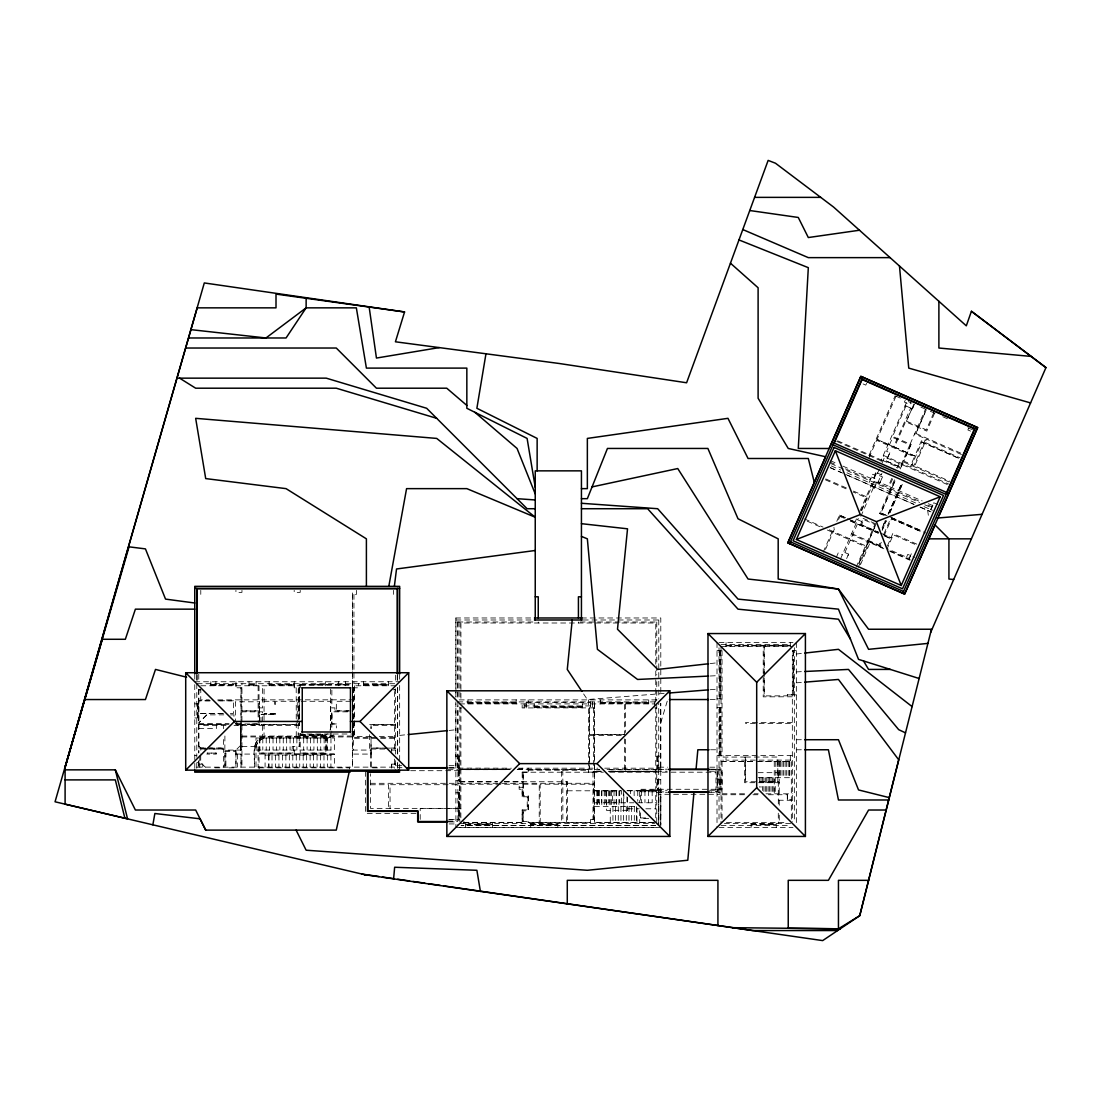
<?xml version="1.0" encoding="UTF-8"?>
<svg xmlns="http://www.w3.org/2000/svg" width="1101" height="1101" viewBox="0 0 1101 1101"><rect width="100%" height="100%" fill="white"/><g stroke="black" fill="none" stroke-linecap="round" stroke-linejoin="round"><path stroke-width="0.75" stroke-dasharray="5 3.75" d="M331.814 736.046L331.841 711.838L350.944 711.838M352.458 735.991L352.485 711.893L352.513 736.046M370.954 767.136L370.982 754.075M384.772 749.052L370.996 749.024L370.996 768.14L370.996 767.136M455.855 765.677L455.869 703.842M455.869 696.974L455.897 617.978L532.733 617.978M457.865 767.686L457.878 705.865M457.878 697.277L457.906 619.987L457.906 697.084M658.728 822.13L658.756 792.293L658.728 825.447L658.728 701.901M660.738 824.14L660.793 794.303M526.154 707.929L526.168 703.911M255.996 748.047C255.817 742.666 260.689 737.863 266.043 737.959L327.864 737.89L331.635 736.486L334.566 733.679M263.772 736.72C250.312 739.858 254.923 757.598 254.496 767.136M254.771 745.79L254.551 767.136M330.369 729.068L330.892 701.282L298.151 701.282M330.052 730.362L330.851 726.454M660.765 722.724L667.715 699.548M256.189 746.065L257.689 742.473M866.611 383.286L865.799 385.13L862.124 383.52M823.19 552.151L834.049 527.434M836.788 521.31L839.471 515.062L845.733 517.814M825.502 549.385L835.824 525.769M838.604 519.534L839.967 516.328L844.563 518.351M869.184 455.016L895.113 395.81M868.992 457.823L876.63 440.29L914.436 456.874L909.949 467.085L883.718 455.511L881.103 461.58M896.035 396.209L877.002 439.45L893.64 446.758L910.637 408.044M836.251 557.519L838.219 552.908L842.389 554.794M869.102 482.555L872.735 474.27L874.607 475.137L876.451 470.801M905.242 400.241L904.43 402.085L909.949 404.507L910.761 402.663M906.274 402.883L881.268 459.97L837.077 440.565M873.822 478.04L876.492 471.971M839.499 515.13L855.133 521.998L856.454 518.874M859.826 511.291L871.909 483.779M874.277 478.247L877.359 471.366M905.958 405.98L892.594 436.423L911.05 444.474L903.783 461.016M861.23 510.355L875.212 478.646L871.524 477.036M879.396 468.985L876.947 474.531L882.534 476.939L879.713 483.367L874.194 480.944M882.107 462.929L884.667 456.97L898.554 463.067L896.462 467.691M840.338 559.322L858.298 518.392M861.725 510.616L867.258 498.134L853.247 492.051M857.431 523.993L844.88 552.592L848.554 554.216L846.545 558.785L848.623 554.188L844.949 552.564M873.41 487.729L860.487 517.167L876.121 524.021L868.854 540.577M874.304 488.073L876.726 482.555L874.332 488.142L870.643 486.518M889.814 452.745L886.181 461.016L900.067 467.127L909.798 444.955L892.691 437.455L886.594 451.341L889.869 452.717L886.236 461.002L900.04 467.058M877.676 483.009L881.915 473.361M860.225 525.273L862.826 519.232L874.868 524.516L865.537 545.766L850.729 539.256M933.744 412.765L926.299 429.844L906.44 421.119L913.926 404.053L908.38 401.631M906.495 421.091L913.968 404.081M857.17 519.603L862.757 521.998L861.477 524.778L878.419 532.223M879.685 483.311L882.465 476.953M914.394 404.246L912.385 408.801L905.118 405.622L912.412 408.87L914.436 404.273M862.757 521.998L861.546 524.75L878.405 532.155M891.755 478.426L888.424 486.147L878.213 481.674M892.677 478.825L889.25 486.518L922.143 500.9M897.384 468.09L899.379 463.425L948.14 484.894M856.055 567.373L865.18 546.591L850.371 540.082M894.494 479.788L879.644 513.506L885.163 515.929M910.128 444.061L925.514 409.132M876.052 524.048L868.785 540.605L878.997 545.091L881.034 540.316M903.357 461.87L900.04 469.425L903.384 461.938L949.379 482.073M910.981 444.487L903.715 461.044L913.926 465.53L925.666 438.762L914.573 433.945M868.455 541.499L858.298 564.62L868.428 541.431L883.786 548.229M915.894 433.436L926.395 409.517L915.826 433.464L961.875 453.612M858.147 567.469L869.24 542.339L852.587 535.031M860.445 564.73L870.065 542.697L883.786 548.78M888.177 514.071L901.898 482.802M888.204 514.126L901.939 482.83M882.162 530.131L886.291 520.745L882.231 530.104M889.718 512.915L902.765 483.188L889.773 512.915M921.95 442.134L959.645 458.69L921.922 442.065L910.775 467.443L948.553 483.972M934.611 413.136L926.794 431.097L905.614 421.738L894.466 447.13L914.793 456.048L921.427 440.813L960.031 457.81M883.842 534.068L890.75 518.323M881.268 542.284L879.823 545.449L882.988 546.784M883.979 536.008L891.576 518.695L922.005 532.044M887.434 545.862L890.64 538.568L884.488 535.87M906.591 557.202L907.774 554.367L914.67 557.395M909.316 558.345L911.738 552.826L909.343 558.413L887.186 548.683L893.283 534.797L916.293 544.954M930.717 509.598L933.744 502.703M968.687 428.096L967.875 429.94L971.564 431.551M255.363 743.629L257.909 739.913M206.809 714.907L198.772 722.944L206.795 714.852L223.778 714.852M240.5 745.556L235.931 750.056L235.931 767.136M258.941 740.932L262.203 738.771L266.043 738M333.204 735.207L329.805 737.326L325.827 737.959M259.671 738.482L266.043 736.5L320.804 736.5L324.726 735.757L327.933 733.583L324.712 735.702L320.804 736.5M710.228 663.573L717.012 662.816M796.353 654.008L803.097 653.265M399.663 735.399L406.475 734.711M449.057 730.445L455.869 729.77M664.123 693.41L587.356 699.548L582.801 692.694M710.186 689.721L717.012 689.171M796.353 682.826L803.097 682.29M710.255 676L717.012 675.67M796.353 671.899L803.083 671.582M259.561 707.874L262.616 707.915L262.575 685.772M581.438 617.978L660.793 617.978L660.793 695.295M455.897 619.987L533.448 619.987M583.241 619.987L660.793 619.987M457.906 621.996L536.559 621.996M580.131 621.996L658.783 621.996M719.022 642.599L792.981 642.599M721.031 644.608L790.931 644.608M726.054 645.31L790.325 645.31M726.55 645.613L742.005 645.613M742.501 645.613L757.942 645.613M758.438 645.613L773.879 645.613M774.388 645.613L789.83 645.613M726.054 645.915L790.325 645.915M721.031 646.617L792.335 646.617M717.012 650.636L721.031 650.636M796.353 650.636L792.335 650.636L792.335 821.69M194.781 681.753L399.663 681.753M197.162 683.707L397.64 683.707M210.841 684.464L235.972 684.464M249.005 684.464L256.038 684.464M269.098 684.464L294.215 684.464M300.229 684.464L352.471 684.492M363.509 684.464L388.625 684.464M211.351 684.767L235.463 684.767M249.514 684.767L255.542 684.767M269.607 684.767L281.416 684.767M281.911 684.767L293.719 684.767M300.738 684.767L312.533 684.767M313.042 684.767L324.836 684.767M338.902 684.767L344.93 684.767M364.004 684.767L375.826 684.767M376.308 684.767L388.13 684.767M300.752 684.794L317.487 684.794M317.996 684.794L334.718 684.794M335.227 684.794L351.962 684.794M210.841 685.07L235.972 685.07M249.005 685.07L256.038 685.07M269.098 685.07L294.215 685.07M300.229 685.07L352.471 685.097M363.509 685.07L388.625 685.07M200.809 685.772L300.243 685.772M395.933 685.772L352.458 685.772L352.526 710.929M241.986 687.808L235.931 687.781L235.931 683.762M294.187 683.762L294.187 687.781L300.243 687.808L300.229 681.753M352.444 687.781L358.513 687.808L358.472 683.762M198.772 689.79L200.809 689.79L200.726 699.878L209.3 699.823M198.799 689.818L200.809 689.818M796.353 694.827L787.311 694.827L787.311 695.832L764.163 695.887L764.163 646.617L764.218 695.832M792.335 694.882L787.366 694.882L787.366 695.887M792.335 696.782L763.213 696.837L763.213 646.617M717.012 698.846L721.031 698.846M710.214 699.548L717.012 699.548M217.778 699.878L352.444 699.823M459.227 699.892L660.765 699.892M233.481 700.786L216.952 700.786L233.426 700.828L233.481 713.448L230.164 713.448L233.426 713.393M264.006 701.282L274.658 701.282L274.603 705.851L275.608 705.851L275.553 701.282L297.256 701.282L297.256 722.834M350.875 701.282L336.314 701.282L336.369 711.893M457.878 701.901L659.072 701.901M526.223 702.314L590.397 702.314M467.925 702.617L516.135 702.617M600.499 702.617L648.709 702.617M468.42 702.906L483.821 702.906M484.316 702.906L499.73 702.906M500.226 702.906L515.626 702.906M600.995 702.906L616.395 702.906M616.904 702.906L632.304 702.906M632.814 702.906L648.2 702.906M467.925 703.209L516.135 703.209M600.499 703.209L648.709 703.209M194.781 703.869L198.799 703.869M459.585 703.911L654.737 703.911M524.172 705.92L592.462 705.92M534.205 706.622L582.415 706.622M534.714 706.925L550.115 706.925M550.61 706.925L566.024 706.925M566.52 706.925L581.92 706.925M534.205 707.227L582.415 707.227M717.012 707.379L721.031 707.379M459.86 707.929L461.897 707.929M594.499 707.874L522.135 707.929L522.191 701.846M654.71 707.929L656.746 707.929M241.986 710.888L259.561 710.888M334.91 710.888L350.889 710.888M259.602 710.929L241.931 710.929L241.959 683.762M350.93 710.929L334.855 710.929L334.91 707.86L331.841 707.915L331.869 689.171M223.531 713.393L198.772 713.393L223.558 713.448M275.608 713.393L264.061 713.393L275.553 713.448L275.608 714.398L261.047 714.398M275.553 714.356L260.992 714.356L260.992 722.807M230.536 714.907L233.976 714.852L233.921 717.673M194.781 717.935L198.799 717.935M792.335 722.49L745.638 722.449L745.638 723.453L792.335 723.398M198.799 723.963L229.283 723.963M236.054 723.963L258.061 723.963M336.369 723.949L331.855 723.949L331.8 711.838L331.855 723.949L336.314 723.99L336.369 727.954M198.799 724.018L228.664 724.018M235.297 724.018L241.945 724.018M252.088 724.018L258.116 724.018M238.669 724.444L259.533 724.444L238.642 724.499L235.38 721.238L235.38 701.791L259.588 701.791L259.588 722.875L259.533 701.832M274.603 724.444L261.047 724.444L274.658 724.499M395.644 724.444L369.537 724.444L395.644 724.513M226.022 725.463L203.768 725.394L203.809 728.463M234.059 725.463L240.541 725.421L240.541 750.07L240.486 725.463M241.917 725.394L300.243 725.463M371.051 725.463L371.051 728.697L370.996 725.394L395.644 725.463M198.799 728.408L216.374 728.477L216.333 725.421M298.233 734.009L354.481 734.009M624.584 734.532L589.434 734.532L589.379 707.888L589.434 734.532L624.625 734.587L624.584 703.911M300.243 734.711L325.855 734.711M300.752 735.014L312.794 735.014M313.303 735.014L325.359 735.014M300.243 735.317L325.855 735.317M621.281 735.496L589.379 735.496L589.379 768.195L589.434 735.537M241.931 736.046L262.616 736.046L262.616 711.838L241.931 711.838L241.945 767.136M370.899 736.5L353.903 736.541L353.944 687.781M379.35 736.541L394.626 736.5M241.931 736.954L352.513 736.954M796.353 739.721L803.097 739.721M241.986 746.561L259.065 746.561L259.01 753.139L292.26 753.139L292.205 746.561L299.293 746.616L299.293 736.018M198.772 748.047L223.407 748.047M395.644 748.061L371.037 748.047L371.051 736.762L370.996 748.116L395.644 748.116M200.809 748.102L223.448 748.102L223.407 736.748M223.448 748.997L200.809 748.997L223.407 749.038L223.407 767.136M710.627 749.767L717.012 749.767M796.353 749.767L803.111 749.767M241.986 750.07L224.852 750.111L224.907 734.684M255.996 750.056L334.36 750.056L334.36 738L255.996 738L255.996 767.136M352.444 750.056L371.051 750.07L371.051 754.089L352.444 754.075M391.612 750.056L395.644 750.07M224.852 751.006L235.958 751.006L224.907 751.061L224.921 767.136M216.374 753.084L207.043 753.084L216.333 753.139L216.374 754.089L206.795 754.089M224.921 753.084L225.925 753.084L225.87 767.136M259.065 753.084L292.205 753.084M225.87 753.139L224.962 753.139L224.962 767.136M294.215 754.089L294.201 750.056L294.187 754.075L334.36 754.061L334.387 767.149M235.931 754.075L254.496 754.075M334.387 754.089L259.01 754.047L259.052 769.145M265.08 755.08L334.387 755.08M194.781 755.603L196.79 755.603M717.012 755.589L792.335 755.589M455.869 756.139L459.888 756.139M656.746 756.139L660.765 756.139M723.04 757.103L744.689 757.048L744.634 782.701L779.288 782.701M745.583 757.048L777.829 757.048L777.829 781.751L745.583 781.751L745.583 757.048L745.638 781.71M790.325 760.103L725.999 760.158L726.054 755.589M721.017 761.617L754.818 761.617M758.19 761.617L792.335 761.617M196.79 762.635L198.799 762.635M202.818 764.122L198.799 764.122L202.818 764.135L202.777 767.136M391.612 764.122L395.644 764.122L391.639 764.135L391.667 768.14M401.7 765.69L396.594 765.69L396.594 767.686L401.989 767.686M449.043 765.677L457.865 765.69M196.79 767.136L397.654 767.136M658.728 767.191L667.605 767.177M709.787 767.191L719.999 767.191L719.999 794.303L658.728 794.303M449.057 767.686L459.86 767.686M214.86 767.837L221.893 767.837M228.925 767.837L235.972 767.837M259.052 767.837L349.444 767.837M372.523 767.837L379.57 767.837M449.428 768.099L511.346 768.195M518.076 768.195L597.898 768.181M604.71 768.181L660.765 768.195M656.719 769.2L667.578 769.186M709.526 769.2L719.999 769.2M460.92 769.585L508.566 769.585M522.191 769.585L515.378 769.585L593.522 769.654L593.467 771.705L602.013 771.705M528.219 769.585L561.414 769.585L561.359 822.364M588.471 769.585L562.817 769.585L562.859 822.364M658.797 769.599L667.192 769.599M710.861 769.599L717.591 769.599L717.591 791.894L710.861 791.894M448.011 769.695L509.57 769.654M528.163 770.205L588.429 770.26M410.659 770.7L460.865 770.7M624.584 771.209L607.848 771.209L624.625 771.264L624.625 738.895M625.588 771.209L655.714 771.209L625.533 771.264L625.588 739.239M656.719 771.209L667.192 771.209M709.526 771.209L717.99 771.209M593.522 771.663L602.054 771.663M522.191 772.145L528.219 772.145L528.219 768.14L528.163 772.214M588.471 772.145L594.499 772.145M522.135 772.214L603.348 772.214M609.761 772.159L715.98 772.214M721.031 772.159L722.036 772.159L721.981 789.238L721.031 789.238M758.19 772.668L779.288 772.668M758.19 777.691L791.33 777.691M717.012 779.701L721.031 779.701M656.746 779.742L660.765 779.742M455.869 780.747L459.888 780.747M459.888 781.751L497.418 781.751M504.244 781.751L567.359 781.751L567.359 823.438M459.888 781.806L497.473 781.806M504.313 781.806L523.113 781.806M566.396 781.806L567.304 781.806M370.473 783.306L522.191 783.306L522.191 768.14M523.085 783.306L594.457 783.265M460.824 784.215L519.177 784.215M523.085 784.215L539.256 784.215L539.215 822.433M370.473 784.765L388.612 784.71L388.557 808.368M519.121 787.284L523.14 787.284M715.98 789.279L639.653 789.279L639.695 802.574M656.746 789.789L660.765 789.789M717.012 789.734L721.031 789.734M640.603 790.243L655.714 790.243L640.644 790.284L640.672 803.441M656.719 790.284L667.192 790.284M709.526 790.284L717.99 790.284M594.499 790.738L621.074 790.724M627.694 790.724L655.769 790.724M567.359 790.793L621.391 790.793L621.391 806.606M626.937 790.724L656.746 790.848M640.617 791.743L656.746 791.798M658.797 791.894L667.192 791.894M656.719 792.293L667.578 792.293M709.526 792.293L719.999 792.293M455.869 792.803L459.888 792.803M722.036 793.752L747.386 793.807M754.144 793.807L758.19 793.752M765.979 793.807L792.335 793.807M722.036 794.757L746.106 794.716M752.96 794.757L759.855 794.716M768.415 794.757L787.366 794.716L787.366 799.725L791.33 799.725M523.168 795.817L523.14 772.214L523.113 795.872L528.177 795.817L528.177 810.887L523.113 810.831L523.113 821.429L523.168 810.887M778.324 800.234L792.335 800.289M594.499 802.78L633.901 802.78M637.754 802.78L655.769 802.78M594.457 806.606L636.97 806.606L636.97 822.433M460.865 808.368L370.473 808.368L370.473 773.714M457.865 808.423L420.197 808.423L420.197 819.419M627.639 808.795L639.227 808.795M645.847 808.795L655.769 808.795M627.639 810.308L606.5 810.377L606.555 790.738M415.999 813.391L365.463 813.378L365.463 771.705M640.603 817.96L649.026 817.905M648.709 818.415L640.617 818.47L640.603 809.813M590.48 819.364L594.499 819.364L590.439 819.433L590.439 823.438M449.304 819.419L457.865 819.419M447.901 819.915L459.888 819.915M522.135 821.429L528.219 821.36L528.177 823.438M447.887 821.525L457.823 821.525M449.222 821.924L457.823 821.924M463.934 822.364L522.191 822.364M528.219 822.364L590.48 822.364M653.086 822.364L594.499 822.364L654.71 822.433M726.399 822.378L786.967 822.378M463.879 822.433L522.135 822.433M590.439 822.433L528.163 822.433L528.163 821.429M459.599 823.438L654.737 823.438M724.43 823.383L790.642 823.383M449.153 823.933L456.172 823.933M465.406 824.14L492.532 824.14M530.696 824.14L557.808 824.14M751.157 824.085L776.274 824.085M465.916 824.443L478.715 824.443M479.224 824.443L492.023 824.443M531.191 824.443L544.004 824.443M544.5 824.443L557.312 824.443M751.666 824.388L763.461 824.388M763.97 824.388L775.765 824.388M465.406 824.745L492.532 824.745M530.696 824.745L557.808 824.745M751.157 824.69L776.274 824.69M721.031 825.392L790.931 825.392M459.31 827.388L657.38 827.388M719.022 827.402L792.981 827.402M455.855 827.457L660.765 827.457M895.842 396.126L903.701 399.567M920.918 407.136L928.749 410.577M930.317 411.265L935.024 413.315M942.855 416.756L947.562 418.82M967.944 427.766L972.637 429.83M961.476 454.534L926.505 439.134L914.752 465.888L949.75 481.247M877.057 439.437L893.613 446.703M894.535 447.102L914.766 455.979M882.603 460.424L899.696 467.939M836.719 441.391L880.896 460.796M877.112 472.935L881.309 474.737M937.873 504.575L933.772 502.772L930.785 509.57L934.419 511.167M830.429 460.7L836.677 463.383M842.898 466.122L870.919 478.412M928.363 503.694L933.084 505.703M829.851 462.021L837.627 465.448M845.417 468.861L870.313 479.788M874.001 481.398L920.587 501.85M927.909 505.07L935.602 508.456M830.732 463.507L919.61 502.524M924.744 504.781L932.093 508.001M831.241 465.929L840.669 470.058M846.958 472.824L917.656 503.859M923.945 506.611L931.79 510.066M830.443 467.76L841.439 472.59M847.715 475.357L913.706 504.313M919.996 507.079L930.992 511.896M830.113 467.608L844.123 473.747M845.692 474.435L914.229 504.464M920.464 507.189L929.808 511.277M825.75 478.935L847.371 488.376M853.495 491.115L868.964 497.845M825.392 479.816L847.109 489.298M885.562 515.007L880.965 512.997L895.402 479.995L880.965 512.997L922.321 531.205M891.7 517.704L925.418 532.499M879.713 513.479L885.232 515.901M891.604 518.75L925.033 533.435M916.789 544.128L892.787 533.531L890.998 537.742L883.704 534.535M851.981 520.553L855.105 521.929M880.855 533.228L890.97 537.673M850.715 521.048L878.35 533.173M839.994 516.397L844.384 518.323M850.233 520.883L878.034 533.09M884.296 535.843L890.571 538.595M851.637 533.572L883.016 547.403M889.911 550.858L912.908 561.015M889.869 551.395L909.674 560.134M804.528 518.929L823.108 527.131M829.301 529.801L849.449 538.692M807.226 521.2L821.195 527.283M827.346 530.035L849.091 539.518M233.976 721.802L240.5 728.325M198.772 746.038L200.781 748.047L200.809 754.089M205.295 767.136L200.726 762.635L200.726 755.781M927.634 510.327L928.597 517.071M644.952 790.724L644.966 802.78M796.353 642.599L796.353 825.695M794.344 647.732L794.344 822.268M793.642 650.636L793.642 694.827M793.339 651.131L793.339 665.197M793.339 665.706L793.339 679.757M793.339 680.267L793.339 694.318M793.037 650.636L793.037 694.827M791.33 761.617L791.33 819.364M790.325 642.599L790.325 646.617M790.325 755.589L790.325 761.617L723.04 761.562L723.04 755.589M789.789 761.617L789.789 777.691M789.541 761.617L789.541 777.691M788.233 761.617L788.233 777.691M787.311 794.757L787.311 799.78M786.678 761.617L786.678 777.691M785.123 761.617L785.123 777.691M783.568 761.617L783.568 777.691M782.027 761.617L782.027 777.691M780.471 761.617L780.471 777.691M779.233 761.562L779.233 793.807M779.233 800.234L779.288 808.533M779.233 815.112L779.288 823.383M778.916 761.617L778.916 777.691M778.283 772.668L778.324 805.189M778.283 813.24L778.324 823.383M777.361 761.617L777.361 777.691M776.274 823.383L776.274 827.402M775.82 761.617L775.82 777.691M775.269 777.691L775.269 793.752M774.264 761.617L774.264 793.752M773.838 777.691L773.838 793.752M772.42 777.691L772.42 793.752M771.003 777.691L771.003 793.752M769.571 777.691L769.571 793.752M768.154 777.691L768.154 793.752M766.723 777.691L766.723 793.752M765.305 777.691L765.305 792.142M763.888 777.691L763.888 792.142M762.456 777.691L762.456 790.546M761.039 777.691L761.039 787.325M759.621 777.691L759.828 787.325M751.157 823.383L751.157 827.402M726.054 642.599L726.054 646.617M722.036 650.636L722.036 755.589M722.036 761.617L722.036 819.364M721.031 646.315L721.031 823.383M720.329 650.636L720.329 698.846M720.329 707.379L720.329 755.589M720.329 779.701L720.329 789.734M720.026 651.131L720.026 666.532M720.026 667.041L720.026 682.441M720.026 682.95L720.026 698.337M720.026 707.888L720.026 723.274M720.026 723.784L720.026 739.184M720.026 739.693L720.026 755.093M719.724 650.636L719.724 698.846M719.724 707.379L719.724 755.589M719.724 779.701L719.724 789.734M719.022 647.732L719.022 822.268M717.99 769.2L717.99 792.293M717.012 642.599L717.012 827.402M715.98 769.2L715.98 792.293M660.738 767.191L660.738 703.25L660.765 825.447L660.738 792.293M658.783 619.987L658.783 698.887M658.04 756.139L658.04 768.195M658.04 779.742L658.04 789.789M657.751 756.648L657.751 767.686M657.751 780.251L657.751 789.279M657.448 756.139L657.448 768.195M657.448 779.742L657.448 789.789M656.774 621.996L656.774 674.899M656.774 681.725L656.774 700.497M656.719 703.911L656.746 823.727M655.769 664.137L655.769 623.001L460.92 623.001L460.92 701.846M655.769 670.991L655.769 701.846M655.769 707.874L655.714 819.419M654.765 701.846L654.765 706.36M652.164 790.724L652.164 802.78M648.709 699.892L648.709 703.911M648.558 790.724L648.558 802.78M641.36 790.724L641.36 802.78M639.653 810.776L639.722 822.475M637.754 790.724L637.754 801.267M636.584 806.606L636.584 822.433M634.148 790.724L634.148 796.752M634.314 806.606L634.314 822.433M631.644 806.606L631.644 822.433M630.543 790.724L630.543 793.738M628.974 806.606L628.974 822.433M627.542 797.344L627.598 810.377M626.937 796.752L626.937 802.78M626.304 806.606L626.304 822.433M625.588 703.911L625.533 732.537M623.827 793.959L623.827 806.606M623.634 806.606L623.634 822.433M623.331 790.724L623.331 802.78M620.95 806.606L620.95 822.433M619.725 790.724L619.725 802.78M618.941 790.793L618.941 806.606M618.28 806.606L618.28 822.433M616.491 790.793L616.491 806.606M615.61 806.606L615.61 822.433M614.041 790.793L614.041 806.606M612.94 806.606L612.94 822.433M611.592 790.793L611.592 806.606M610.271 790.793L610.271 822.433M609.142 790.793L609.142 806.606M608.908 790.738L608.908 802.78M606.692 790.793L606.692 806.606M605.302 790.738L605.302 802.78M604.243 790.793L604.243 806.606M601.807 790.793L601.807 806.606M601.71 790.738L601.71 802.78M600.499 699.892L600.499 703.911M599.357 790.793L599.357 806.606M598.586 790.738L598.586 802.78M598.104 790.738L598.104 802.78M597.279 790.793L597.279 806.606M596.907 790.793L596.907 806.606M594.499 701.846L594.471 823.438M594.457 703.911L594.457 822.433M593.522 707.929L593.522 768.25M593.453 819.433L593.494 784.215L540.164 784.215L540.219 822.433M592.999 772.145L592.999 819.364M592.462 701.901L592.462 707.929M590.48 701.846L590.453 707.929M588.443 699.892L588.429 772.214M582.415 703.911L582.415 707.929M578.438 621.996L578.438 623.001M566.354 781.751L566.396 823.438M557.808 823.438L557.808 827.457M538.251 621.996L538.251 623.001M534.205 703.911L534.205 707.929M530.696 823.438L530.696 827.457M528.177 699.892L528.177 703.911M528.136 795.872L528.136 810.831M526.209 701.846L526.168 707.929M524.172 703.911L524.172 707.929M522.204 796.766L522.204 789.238L519.149 789.279L519.19 783.21M522.204 809.923L522.204 821.429M522.163 789.279L522.163 796.821L527.228 796.766L527.228 809.923L522.163 809.882L522.135 823.438M516.135 699.892L516.135 703.911M492.532 823.438L492.532 827.457M467.925 699.892L467.925 703.911M465.406 823.438L465.406 827.457M463.934 821.36L463.906 823.438M460.92 707.874L460.865 821.429M459.915 621.996L459.915 700.497M459.86 706.966L459.915 821.663M459.365 808.368L459.42 784.71L390.015 784.71L390.071 808.368M459.186 756.139L459.186 768.195M459.186 770.7L459.186 780.747M459.186 792.803L459.186 819.915M458.883 756.648L458.883 767.686M458.883 771.209L458.883 780.251M458.883 793.298L458.883 806.111M458.883 806.606L458.883 819.419M458.58 756.139L458.58 768.195M458.58 770.7L458.58 780.747M458.58 792.803L458.58 819.915M457.865 701.901L457.906 825.378M455.897 617.978L455.897 697.016M455.855 701.901L455.897 827.388M399.649 675.161L399.649 679.248M399.649 685.4L399.663 769.145M397.654 687.478L397.654 753.827M397.654 762.305L397.654 769.145M397.64 675.188L397.64 682.001M397.64 687.822L397.64 754.736M397.64 763.282L397.64 768.429M397.241 675.23L397.241 683.707M395.631 675.174L395.631 683.762M395.631 688.827L395.644 754.089M395.644 760.626L395.631 770.149M394.626 691.469L394.626 750.056M394.626 759.098L394.626 768.14M393.621 590.356L393.621 594.375M391.695 750.07L391.695 749.024L391.626 754.075M391.695 764.19L391.695 767.136M388.625 681.753L388.625 685.772M370.996 748.997L371.037 754.075M369.537 734.684L369.592 750.07M363.509 681.753L363.523 685.772M356.463 590.356L356.463 594.375L352.444 594.375L352.526 767.136L352.444 590.356M354.481 685.785L354.481 736.018L298.178 736.046L298.261 685.785M353.944 594.375L353.944 683.762M353.462 687.781L353.476 750.07M349.444 767.136L349.444 769.145M345.425 681.753L345.425 685.772M338.406 681.753L338.406 685.772M330.961 738L330.961 750.056M330.919 755.08L330.919 767.136M330.369 689.13L330.41 736.046M327.548 738L327.548 750.056M327.451 755.08L327.451 767.136M326.804 736.018L326.859 754.089M325.91 736.018L325.91 753.139L300.243 753.139L325.855 753.084L325.855 734.009M325.346 681.753L325.346 685.772M324.134 738L324.134 750.056M323.983 755.08L323.983 767.136M320.735 738L320.735 750.056M320.529 755.08L320.529 767.136M317.322 738L317.322 750.056M317.06 755.08L317.06 767.136M313.923 738L313.923 750.056M313.592 755.08L313.592 767.136M310.51 738L310.51 750.056M310.124 755.08L310.124 767.136M307.11 738L307.11 750.056M306.656 755.08L306.656 767.136M303.697 738L303.697 750.056M303.202 755.08L303.202 767.136M300.215 590.356L300.215 592.366L294.187 592.366L294.187 590.356M300.215 733.335L300.243 754.089M299.733 755.08L299.733 767.136M299.541 687.808L299.541 725.463M299.238 683.762L299.238 685.772M299.238 688.304L299.238 700.195M299.238 700.69L299.238 712.581M299.238 713.09L299.238 724.967M299.238 736.018L299.238 746.561M298.935 687.808L298.935 725.463M296.885 738L296.885 750.056M296.21 687.781L296.265 736.046L264.034 736.046L264.075 685.772M296.265 755.08L296.265 767.136M294.215 681.753L294.215 687.808M293.472 738L293.472 750.056M292.797 755.08L292.797 767.136M290.072 738L290.072 750.056M289.343 755.08L289.343 767.136M286.659 738L286.659 750.056M285.875 755.08L285.875 767.136M283.26 738L283.26 750.056M282.406 755.08L282.406 767.136M279.847 738L279.847 750.056M278.938 755.08L278.938 767.136M276.447 738L276.447 750.056M275.47 755.08L275.47 767.136M273.034 738L273.034 750.056M272.016 755.08L272.016 767.136M269.635 738L269.635 750.056M269.112 681.753L269.112 685.772M269.043 755.08L269.043 767.136M268.548 755.08L268.548 767.136M266.222 738L266.222 750.056M265.08 754.075L265.08 767.136M262.809 738L262.809 750.056M259.919 738L259.919 750.056M259.409 738L259.409 750.056M259.01 685.772L259.065 724.967L252.033 724.967L252.033 723.963M258.116 685.772L258.116 722.352M258.061 746.561L258.116 767.136M256.038 681.753L256.038 685.772M249.005 681.753L249.005 685.772M241.959 590.356L241.959 592.366L235.931 592.366L235.931 590.356M237.444 754.075L237.444 767.136M235.958 681.753L235.972 687.808M235.958 750.056L235.986 767.136M223.448 725.394L223.407 728.683M215.879 681.753L215.879 685.772M210.841 681.753L210.841 685.772M200.781 590.356L200.781 594.375M199.776 755.699L199.776 767.136M198.799 689.185L198.799 752.589M198.799 760.626L198.799 769.145M198.772 674.266L198.772 682.826M198.772 689.666L198.772 753.07M198.772 761.438L198.772 768.429M198.097 703.869L198.097 717.935M197.795 704.379L197.795 717.439M197.492 703.869L197.492 717.935M197.162 675.23L197.162 682.014M196.762 675.188L196.762 680.308M196.79 683.762L196.79 757.227M196.762 763.282L196.762 770.149M194.753 674.982L194.753 679.248M194.753 684.643L194.781 769.145M885.424 520.319L881.997 528.136L885.452 520.374M616.12 790.724L612.514 790.738L612.514 802.78L616.12 802.78L616.12 790.724M395.644 689.79L393.635 689.79L395.644 689.818M210.346 700.786L198.772 700.786L210.319 700.828M224.907 724.444L198.799 724.444L224.852 724.499M297.201 724.444L275.608 724.444L297.256 724.499M394.626 737.959L352.485 737.959L394.626 738M510.231 769.145L460.865 769.145L510.231 769.2M522.135 769.145L518.736 769.145L522.135 769.2M599.605 769.585L594.499 769.585L599.605 769.64M655.769 769.585L606.417 769.585L655.769 769.64M601.146 771.209L594.457 771.209L601.16 771.264M656.746 771.663L608.894 771.663L656.746 771.705M655.673 825.378L461.016 825.378L655.632 825.447M241.023 750.056L241.023 687.781L240.981 750.056M241.036 767.136L241.023 754.075L240.981 767.136"/><path stroke-width="1.5" d="M393.594 879.052L394.64 867.244L476.884 870.285L480.421 891.493M693.974 792.293L687.795 860.239L587.356 870.285L306.133 850.206L296.1 830.113M696.066 769.186L697.841 749.767L709.03 749.767M572.217 620.001L567.276 669.422L581.879 691.332M394.364 586.351L396.525 568.983L535.237 550.486M485.954 353.793L476.884 408.278L537.137 438.418L537.137 470.856M152.86 824.828L154.869 813.501L200.065 818.814L205.708 830.113L336.273 830.113L349.375 771.14M388.804 586.351L406.572 488.638L466.838 488.638L535.237 517.236L436.712 438.418L195.661 418.325L205.708 478.591L286.054 488.638L366.399 538.843L366.399 586.351M366.867 875.212L55.05 801.789L204.304 282.943L404.562 311.968L395.424 341.792L559.239 363.495L686.597 382.776L768.14 160.402L775.476 163.223L833.526 207.016L966.306 325.827L971.412 311.294L1045.95 367.61L930.648 632.456M939.153 515.378L977.647 427.518L860.803 376.349L787.793 542.834L904.595 594.113L977.66 427.642L860.872 376.377L829.191 448.506L798.28 448.451L808.313 267.667L738.977 239.935M789.637 543.646L862.702 377.189M834.104 443.345L862.097 379.556L974.481 428.895L946.488 492.67M796.395 539.49L835.356 450.736L940.199 496.757L901.237 585.512L796.395 539.49L860.253 514.594L876.341 521.654L940.199 496.757M902.751 593.301L975.816 426.844M185.711 770.149L408.691 770.149L408.691 672.725L185.711 672.725L185.711 770.149L234.43 721.444L302.252 721.444M350.462 721.444L359.972 721.444L408.691 672.725M446.855 836.443L519.672 763.626L597.003 763.626L669.821 690.809L669.821 836.443L446.855 836.443L446.855 690.809L669.821 690.809M805.409 836.443L756.69 787.724L756.69 682.276L805.409 633.557L707.984 633.557L707.984 836.443L805.409 836.443L805.409 633.557M707.984 836.443L756.69 787.724M592.077 486.903L677.748 468.544L748.061 579.03L838.453 589.063L868.579 629.235L931.46 629.235L859.743 915.688L822.681 940.598L364.541 874.676M439.244 347.599L376.446 358.059L369.152 307.041M859.482 230.233L808.313 237.541L798.28 217.461L749.767 210.525M708.535 663.765L657.669 669.422L617.496 629.235L627.529 528.81L581.438 523.677M804.776 653.072L838.453 649.329L912.096 706.594M927.909 643.397L868.579 649.329L838.453 589.063L778.187 579.03L778.187 538.843L738.014 518.764L707.888 448.451L607.449 448.451L587.356 498.67L581.438 498.67M408.182 734.546L447.35 730.624M937.157 518.062L982.078 514.318M669.243 692.997L708.48 689.859M804.776 682.152L838.453 679.455L898.705 759.814L859.743 915.688L838.453 928.804L838.453 880.332L868.579 880.332M708.562 676.083L637.575 679.455L597.403 649.329L587.356 538.843L581.438 536.38M804.762 671.5L848.499 669.422L898.705 729.674L905.504 732.853M447.79 821.924L417.678 821.924L417.678 811.368L367.473 811.382L367.473 771.705L398.603 771.14M754.584 197.368L820.74 197.368M890.09 257.634L808.313 257.634L742.79 229.545M188.629 337.979L286.054 337.979L306.133 307.853L306.133 298.288M185.78 348.026L336.273 348.026L376.446 388.199L446.745 388.199L466.838 405.416M177.206 378.152L326.226 378.152L426.665 408.278L527.104 508.717L535.237 508.717M581.438 488.638L587.356 488.638L587.356 438.418L727.967 418.325L748.061 458.498L808.313 458.498L814.313 482.472M581.438 508.717L647.622 508.717L738.014 609.156L838.453 619.202L850.495 639.282M928.872 538.843L971.399 538.843M194.753 588.361L399.649 588.361M535.237 596.797L538.251 596.797L538.251 617.991M581.438 596.797L578.424 596.797L578.424 617.991M194.753 609.156L135.395 609.156L125.349 639.282L102.338 639.282L65.097 767.273L65.097 804.157L127.565 818.869L115.316 769.847L65.097 769.847M534.439 617.978L582.25 617.978M534.439 619.987L582.25 619.987M890.351 669.422L868.579 669.422L863.501 660.944M301.935 687.808L350.792 687.808M84.805 699.548L145.442 699.548L155.489 669.422L186.578 677.198M669.408 699.548L708.507 699.548M301.935 732L350.792 732M804.776 739.721L838.453 739.721L858.532 789.94L889.264 797.619M804.79 749.767L828.406 749.767L838.453 799.987L888.672 799.987M408.182 767.686L447.68 767.686M407.411 768.099L447.749 768.099M668.94 769.2L708.961 769.186M668.871 769.599L709.182 769.599M194.781 771.154L399.663 771.154M367.473 771.705L398.603 771.705L398.603 769.695M350.132 772.145L194.753 772.145L194.753 770.149M399.649 772.145L367.872 772.118L367.872 810.983L418.091 810.983L418.091 821.525L447.887 821.525M65.097 779.893L115.316 779.893L124.908 818.236M668.871 791.894L709.182 791.894M668.94 792.293L708.783 792.293M886.154 810.019L868.579 810.019L828.406 880.332L788.233 880.332L788.233 928.267L840.201 928.817L732.715 927.689M837.627 930.551L752.671 930.551L443.565 885.865M517.057 498.67L535.237 499.964M581.438 503.281L657.669 508.717L738.014 599.109L838.453 609.156L858.532 659.375L919.115 678.505M1031.128 356.407L938.892 348.026L938.892 301.289M953.7 579.511L948.924 579.03L948.924 538.843L934.983 524.902L904.692 594.045L787.862 542.876L825.585 456.75L788.233 448.451L758.107 398.245L758.107 287.76L730.445 263.18M190.996 329.653L265.96 337.979L306.133 307.853L356.352 307.853L366.399 368.106L466.838 368.106L466.838 408.278L527.104 438.418L535.237 487.22M194.753 603.004L165.535 599.109L145.442 548.89L129.037 546.839L65.097 767.273L197.203 307.853L276.007 307.853L276.007 294.091L404.562 311.968M362.036 874.084L379.033 876.534M382.419 877.029L394.309 878.749M397.709 879.245L409.6 880.951M412.999 881.447L424.89 883.167M428.275 883.663L440.166 885.383M1030.577 402.925L908.752 368.106L899.476 266.029M436.712 418.325L336.273 388.199L195.661 388.199L179.587 378.152M861.89 379.033L975.018 428.688M831.998 442.134L948.801 493.399M833.03 444.776L946.144 494.432M790.435 541.802L903.563 591.457M971.426 311.266L1045.95 367.61M474.875 412.297L517.057 448.451L535.237 493.909M707.984 633.557L756.69 682.276M597.003 763.626L669.821 836.443M446.855 690.809L519.672 763.626M359.972 721.444L408.691 770.149M185.711 672.725L234.43 721.444M205.708 830.113L195.661 810.019L135.395 810.019L115.316 769.847M876.341 521.654L901.237 585.512M835.356 450.736L860.253 514.594M717.921 925.569L717.921 880.332L567.276 880.332L567.276 903.949M581.438 620.001L581.438 470.856L535.237 470.856L535.237 620.001M399.649 674.101L399.649 586.351L194.753 586.351L194.753 674.101M397.64 588.361L397.64 674.101M397.241 673.537L397.241 588.76L197.162 588.76L197.162 673.537M350.462 687.808L350.462 732M302.252 687.808L302.252 732.303M196.762 588.361L196.762 674.101M834.063 447.433L793.092 540.77L902.531 588.815L943.502 495.464L834.063 447.433"/></g></svg>
